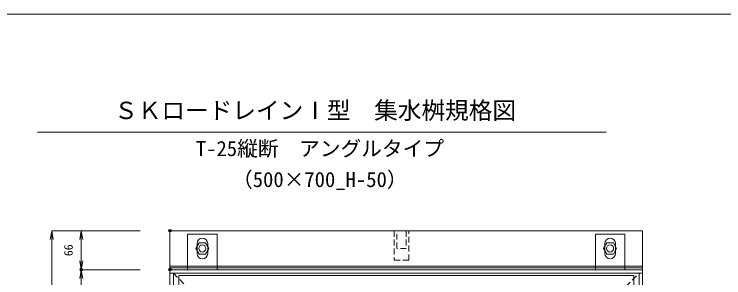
# Model space of a CAD drawing. Units: millimetres, scale not verified. Extents: x -4244 to -354, y 691 to 3531.
# Drawn here: x -2819 to -1619, y 3084 to 3531 of the extents above; entities that cross this region are included whole.
import ezdxf
from ezdxf.enums import TextEntityAlignment as Align

# ---------------------------------------------------------------- set-up
doc = ezdxf.new("R2010")
doc.units = ezdxf.units.MM
doc.header["$LTSCALE"] = 20
doc.header["$PDMODE"] = 32
doc.header["$PDSIZE"] = 4
doc.linetypes.add('USER1', pattern=[0.75, 0.5, -0.25])
doc.linetypes.add('USER2', pattern=[1.5, 1, -0.5])
for name, color, linetype, lineweight in [('0-1_TITLE', 7, 'Continuous', 18), ('0-3_KIJUN', 7, 'Continuous', 18), ('0-5_SUNPO', 3, 'Continuous', 18), ('0-6_UKEWAKU', 4, 'Continuous', 18), ('0-7_GRE', 5, 'Continuous', 18), ('0-9__0-0_0', 7, 'Continuous', 18)]:
    doc.layers.add(name, color=color, linetype=linetype, lineweight=lineweight)
doc.layers.add('0-A__0-2_DEFPOINTS', color=7, linetype='Continuous')
doc.styles.add('ＭＳ ゴシック', font='')
doc.styles.get('ＭＳ ゴシック').set_extended_font_data('MS Gothic')

# ---------------------------------------------------------------- blocks, each defined once
blk = doc.blocks.new('M16_insert_dan')
at = {"layer": '0-3_KIJUN', "color": 3, "linetype": 'USER1'}
for points in [[(0, -12.5), (-50, -12.5), (-50, 12.5), (0, 12.5)], [(0, 8), (-30, 8), (-30, -8), (0, -8)]]:
    blk.add_lwpolyline(points, close=True, dxfattribs=at)
blk = doc.blocks.new('_OPEN')
at = {"layer": '0-9__0-0_0'}
blk.add_line((0, 0), (-1, 0), dxfattribs=at)
blk.add_lwpolyline([(-1, 0.167), (0, 0), (-1, -0.167)], dxfattribs=at)
blk = doc.blocks.new('_D14')
at = {"layer": '0-5_SUNPO'}
for p, q in [((1637.95, 2789.88), (1537.95, 2789.88)), ((1537.95, 2774.88), (1537.95, 2738.88)), ((1637.95, 2723.88), (1537.95, 2723.88))]:
    blk.add_line(p, q, dxfattribs=at)
at = {"layer": '0-A__0-2_DEFPOINTS'}
for p in [(1687.95, 2789.88), (1537.95, 2723.88), (1687.95, 2723.88)]:
    blk.add_point(p, dxfattribs=at)
at = {"layer": '0-5_SUNPO', "xscale": 15, "yscale": 15}
for p, rotation in [((1537.95, 2789.88), 90), ((1537.95, 2723.88), 270)]:
    blk.add_blockref('_OPEN', p, dxfattribs=dict(at, rotation=rotation))
at = {"layer": '0-5_SUNPO', "color": 7, "style": 'ＭＳ ゴシック'}
blk.add_text('66', height=14.66, rotation=90, dxfattribs=at).set_placement((1527.95, 2746.88), align=Align.BOTTOM_LEFT)
blk = doc.blocks.new('_D15')
at = {"layer": '0-5_SUNPO'}
for p, q in [((1637.95, 2723.88), (1537.95, 2723.88)), ((1537.95, 2708.88), (1537.95, 2070.88)), ((1637.95, 2055.88), (1537.95, 2055.88))]:
    blk.add_line(p, q, dxfattribs=at)
at = {"layer": '0-A__0-2_DEFPOINTS'}
for p in [(1687.95, 2723.88), (1537.95, 2055.88), (1687.95, 2055.88)]:
    blk.add_point(p, dxfattribs=at)
at = {"layer": '0-5_SUNPO', "xscale": 15, "yscale": 15}
for p, rotation in [((1537.95, 2723.88), 90), ((1537.95, 2055.88), 270)]:
    blk.add_blockref('_OPEN', p, dxfattribs=dict(at, rotation=rotation))
at = {"layer": '0-5_SUNPO', "color": 7, "style": 'ＭＳ ゴシック'}
blk.add_text('668', height=14.66, rotation=90, dxfattribs=at).set_placement((1527.95, 2374.88), align=Align.BOTTOM_LEFT)
blk = doc.blocks.new('_D17')
at = {"layer": '0-5_SUNPO'}
for p, q in [((1637.95, 2789.88), (1487.95, 2789.88)), ((1487.95, 2774.88), (1487.95, 2004.88)), ((1637.95, 1989.88), (1487.95, 1989.88))]:
    blk.add_line(p, q, dxfattribs=at)
at = {"layer": '0-A__0-2_DEFPOINTS'}
for p in [(1687.95, 2789.88), (1487.95, 1989.88), (1687.95, 1989.88)]:
    blk.add_point(p, dxfattribs=at)
at = {"layer": '0-5_SUNPO', "xscale": 15, "yscale": 15}
for p, rotation in [((1487.95, 2789.88), 90), ((1487.95, 1989.88), 270)]:
    blk.add_blockref('_OPEN', p, dxfattribs=dict(at, rotation=rotation))
at = {"layer": '0-5_SUNPO', "color": 7, "style": 'ＭＳ ゴシック'}
blk.add_text('800', height=14.66, rotation=90, dxfattribs=at).set_placement((1477.95, 2374.88), align=Align.BOTTOM_LEFT)
blk = doc.blocks.new('A$C6A34739C')
at = {"layer": '0-7_GRE'}
for p, q in [((0, 648), (770, 648)), ((0, 643.5), (0, 648)), ((0, 648), (770, 648)), ((0, 0), (0, 648)), ((770, 643.5), (770, 648)), ((770, 0), (770, 648))]:
    blk.add_line(p, q, dxfattribs=at)
blk = doc.blocks.new('A$C0AEF74A5')
at = {"layer": '0-6_UKEWAKU'}
for p, q in [((30, 728), (30, 668)), ((30, 728), (80, 728)), ((80, 728), (80, 668)), ((770, 728), (770, 668)), ((46, 695.5), (46, 712.5)), ((64, 695.5), (64, 712.5)), ((736, 695.5), (736, 712.5)), ((754, 695.5), (754, 712.5)), ((30, 674), (80, 674)), ((770, 674), (720, 674)), ((0, 668), (0, 0)), ((0, 662), (800, 662)), ((6, 6), (6, 662)), ((794, 662), (794, 6)), ((800, 6), (0, 6)), ((30, -60), (30, 0)), ((80, -60), (80, 0)), ((720, -60), (720, 0)), ((770, -60), (770, 0)), ((30, -6), (80, -6)), ((770, -6), (720, -6)), ((46, -44.5), (46, -27.5)), ((64, -44.5), (64, -27.5)), ((736, -44.5), (736, -27.5)), ((754, -44.5), (754, -27.5)), ((30, -60), (80, -60)), ((770, -60), (720, -60))]:
    blk.add_line(p, q, dxfattribs=at)
at = {"layer": '0-6_UKEWAKU', "linetype": 'USER1'}
for p, q in [((6, 662), (60, 608)), ((740, 608), (794, 662)), ((60, 608), (740, 608)), ((60, 60), (60, 608)), ((740, 608), (740, 60)), ((6, 6), (60, 60)), ((740, 60), (60, 60))]:
    blk.add_line(p, q, dxfattribs=at)
at = {"layer": '0-6_UKEWAKU', "linetype": 'USER2'}
blk.add_line((740, 60), (794, 6), dxfattribs=at)
at = {"layer": '0-6_UKEWAKU'}
for points in [[(770, 728), (720, 728), (720, 668)], [(0, 668), (800, 668), (800, 0), (0, 0)]]:
    blk.add_lwpolyline(points, dxfattribs=at)
for centre, start, end in [((55, 712.5), 0, 180), ((745, 712.5), 0, 180), ((55, 695.5), 180, 0), ((745, 695.5), 180, 0), ((55, -27.5), 0, 180), ((745, -27.5), 0, 180), ((55, -44.5), 180, 0), ((745, -44.5), 180, 0)]:
    blk.add_arc(centre, 9, start, end, dxfattribs=at)

msp = doc.modelspace()

# ---------------------------------------------------------------- linework, layer by layer
at = {"layer": '0-1_TITLE', "color": 1}
msp.add_line((-2780.02, 3330.95), (-1817.94, 3330.95), dxfattribs=at)
at = {"layer": '0-1_TITLE', "color": 2}
msp.add_lwpolyline([(-4243.98, 690.95), (-353.98, 690.95), (-353.98, 3530.95), (-4243.98, 3530.95)], close=True, dxfattribs=at)
at = {"layer": '0-3_KIJUN'}
for points in [[(-2556.02, 2363.69), (-1756.02, 2363.69), (-1756.02, 3163.69), (-2556.02, 3163.69)], [(-1756.02, 3103.69), (-2556.02, 3103.69), (-2556.02, 3100.69), (-1756.02, 3100.69)]]:
    msp.add_lwpolyline(points, close=True, dxfattribs=at)
for centre in [(-2501.02, 3133.69), (-1811.02, 3133.69)]:
    msp.add_circle(centre, 6, dxfattribs=at)
at = {"layer": '0-7_GRE'}
for points in [[(-2506.5, 3143.17), (-2511.97, 3133.69), (-2506.5, 3124.21), (-2495.55, 3124.21), (-2490.07, 3133.69), (-2495.55, 3143.17)], [(-1816.5, 3143.17), (-1821.97, 3133.69), (-1816.5, 3124.21), (-1805.55, 3124.21), (-1800.07, 3133.69), (-1805.55, 3143.17)]]:
    msp.add_lwpolyline(points, close=True, dxfattribs=at)

# ---------------------------------------------------------------- block references
at = {"layer": '0-3_KIJUN', "xscale": -1, "rotation": 270}
msp.add_blockref('M16_insert_dan', (-2164.02, 3163.69), dxfattribs=at)
at = {"layer": '0-5_SUNPO'}
for name in ['_D17', '_D14', '_D15']:
    msp.add_blockref(name, (-4243.98, 373.81), dxfattribs=at)
at = {"layer": '0-6_UKEWAKU'}
msp.add_blockref('A$C0AEF74A5', (-2556.02, 2429.69), dxfattribs=at)
at = {"layer": '0-7_GRE'}
msp.add_blockref('A$C6A34739C', (-2541.02, 2439.69), dxfattribs=at)

# ---------------------------------------------------------------- texts
at = {"layer": '0-1_TITLE', "style": 'ＭＳ ゴシック'}
for s, height, p in [('ＳＫロードレインⅠ型\u3000集水桝規格図', 29.33, (-2650.37, 3344.34)), ('T-25縦断\u3000アングルタイプ', 25.66, (-2512.01, 3282.62)), ('（500×700_H-50）', 25.66, (-2450.76, 3230.12))]:
    msp.add_text(s, height=height, dxfattribs=at).set_placement(p, align=Align.BOTTOM_LEFT)

doc.saveas('drawing.dxf')
